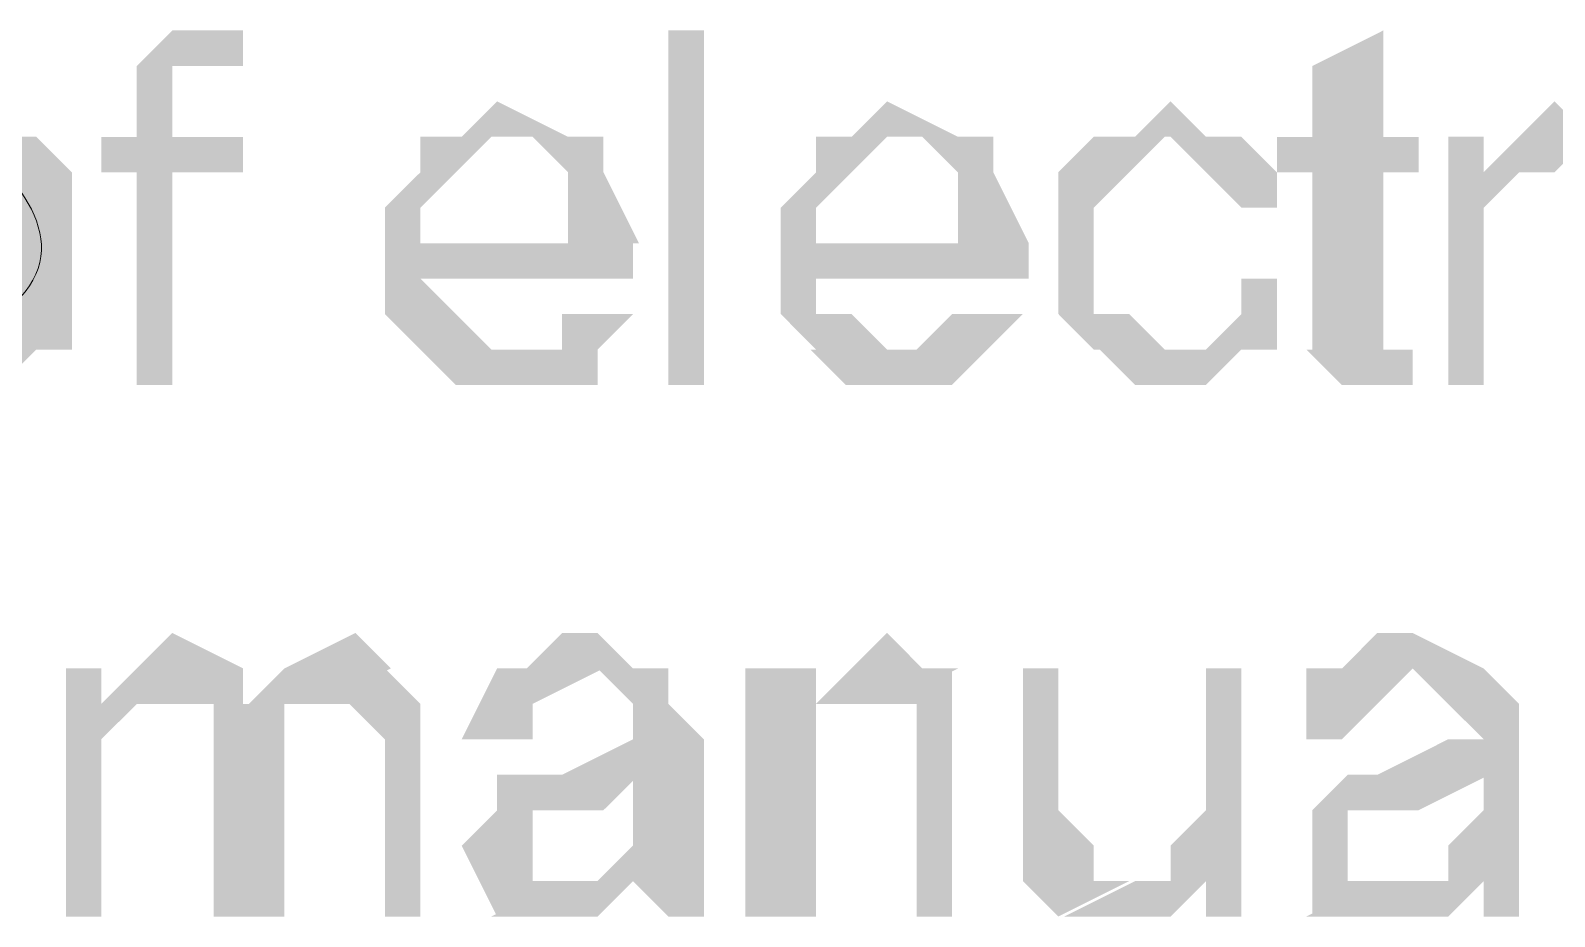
# Model space of a CAD drawing. Header units: millimetres. Extents: x 41 to 1635, y 11 to 1528.
# Drawn here: x 1462.13 to 1480.17, y 1153.39 to 1163.87 of the extents above; entities that cross this region are included whole.
import ezdxf

# ---------------------------------------------------------------- set-up
doc = ezdxf.new("R2010")
doc.units = ezdxf.units.MM
doc.header["$LTSCALE"] = 8
for name, color, linetype in [('1', 7, 'CONTINUOUS'), ('PDF2_Geometry', 7, 'CONTINUOUS'), ('PDF2_Solid Fills', 7, 'CONTINUOUS')]:
    doc.layers.add(name, color=color, linetype=linetype)

# ---------------------------------------------------------------- blocks, each defined once
blk = doc.blocks.new('Sinee')
at = {"layer": 'PDF2_Solid Fills', "transparency": 33554559}
for points in [[(219.307, -364.061), (218.888, -364.061), (218.469, -364.481), (219.727, -364.481), (219.727, -364.061)], [(233.216, -364.061), (232.377, -364.481), (232.377, -365.32), (231.958, -365.32), (231.958, -365.739), (232.377, -365.739), (232.377, -367.836), (233.216, -367.836), (233.216, -365.739), (233.635, -365.739), (233.635, -365.32), (233.216, -365.32)], [(218.469, -364.481), (218.469, -365.32), (218.05, -365.32), (218.05, -365.739), (218.469, -365.739), (218.469, -368.255), (218.888, -368.255), (218.888, -365.739), (219.727, -365.739), (219.727, -365.32), (218.888, -365.32), (218.888, -364.481), (219.308, -364.481)], [(222.732, -364.9), (222.313, -365.319), (221.893, -365.319), (223.151, -365.319), (223.571, -365.739), (223.571, -366.578), (221.893, -366.578), (224.41, -366.578), (223.99, -365.739), (223.99, -365.319), (223.571, -365.319)], [(227.345, -364.9), (226.926, -365.319), (226.506, -365.319), (227.764, -365.319), (228.184, -365.739), (228.184, -366.578), (226.506, -366.578), (229.022, -366.578), (228.603, -365.739), (228.603, -365.319), (228.184, -365.319)], [(230.7, -364.9), (230.281, -365.319), (229.861, -365.319), (230.7, -365.319), (231.538, -366.158), (231.958, -366.158), (231.958, -365.739), (231.538, -365.319), (231.119, -365.319)], [(221.824, -365.319), (221.824, -365.739), (221.404, -366.158), (221.404, -367.416), (221.824, -367.836), (222.662, -367.836), (221.824, -366.997), (224.34, -366.997), (224.34, -366.578), (221.824, -366.578), (221.824, -366.158), (222.662, -365.319)], [(226.506, -365.319), (226.506, -365.739), (226.087, -366.158), (226.087, -367.416), (226.506, -367.836), (227.345, -367.836), (226.926, -367.416), (226.506, -367.416), (226.506, -366.997), (229.022, -366.997), (229.022, -366.578), (226.506, -366.578), (226.506, -366.158), (227.345, -365.319)], [(229.791, -365.319), (229.372, -365.739), (229.372, -367.416), (229.791, -367.836), (230.63, -367.836), (230.211, -367.416), (229.791, -367.416), (229.791, -366.158), (230.63, -365.319)], [(234.404, -365.319), (233.985, -365.319), (233.985, -368.255), (234.404, -368.255), (234.404, -366.158), (234.823, -365.739), (235.243, -365.739), (234.404, -365.739)], [(231.538, -366.997), (231.538, -367.416), (231.119, -367.836), (229.861, -367.836), (230.28, -368.255), (231.119, -368.255), (231.538, -367.836), (231.958, -367.836), (231.958, -366.997)], [(223.501, -367.416), (223.501, -367.836), (221.824, -367.836), (222.243, -368.255), (223.92, -368.255), (223.92, -367.836), (224.34, -367.416)], [(228.114, -367.416), (227.695, -367.836), (226.436, -367.836), (226.856, -368.255), (228.114, -368.255), (228.953, -367.416)], [(221.055, -371.19), (220.216, -371.61), (219.797, -372.029), (219.377, -372.029), (219.377, -374.545), (220.216, -374.545), (220.216, -372.029), (220.635, -372.029), (221.474, -371.61)], [(223.92, -371.19), (223.501, -371.19), (223.082, -371.61), (222.662, -371.61), (223.92, -371.61), (224.34, -372.029), (224.34, -372.448), (223.501, -372.868), (222.662, -372.868), (224.34, -372.868), (224.34, -373.706), (223.92, -374.126), (224.34, -374.126), (224.759, -374.545), (225.178, -374.545), (225.178, -372.448), (224.759, -372.029), (224.759, -371.61), (224.34, -371.61)], [(227.345, -371.19), (226.506, -372.029), (227.345, -372.029), (228.184, -371.61), (227.764, -371.61)], [(233.565, -371.19), (233.146, -371.19), (232.727, -371.61), (232.307, -371.61), (233.565, -371.61), (234.404, -372.448), (233.985, -372.448), (233.146, -372.868), (232.727, -372.868), (234.404, -372.868), (234.404, -373.287), (233.985, -373.706), (233.985, -374.126), (234.404, -374.126), (234.404, -374.545), (234.823, -374.545), (234.823, -372.029), (234.404, -371.61)], [(218.049, -371.61), (217.63, -371.61), (217.63, -374.545), (218.049, -374.545), (218.049, -372.448), (218.469, -372.029), (218.049, -372.029)], [(221.404, -371.61), (220.566, -372.029), (220.985, -372.029), (221.404, -372.448), (221.404, -374.545), (221.824, -374.545), (221.824, -372.029)], [(222.732, -371.61), (222.313, -372.448), (223.151, -372.448), (223.151, -372.029), (223.99, -371.61)], [(226.506, -371.61), (225.668, -371.61), (225.668, -374.545), (226.506, -374.545), (226.506, -372.029)], [(228.114, -371.61), (227.275, -372.029), (227.695, -372.029), (227.695, -374.545), (228.114, -374.545), (228.114, -372.029)], [(229.372, -371.61), (228.952, -371.61), (228.952, -374.126), (229.372, -374.545), (230.21, -374.126), (229.791, -374.126), (229.791, -373.706), (229.372, -373.287)], [(231.538, -371.61), (231.119, -371.61), (231.119, -373.287), (230.7, -373.706), (230.7, -374.126), (231.119, -374.126), (231.119, -374.545), (231.538, -374.545)], [(222.732, -372.868), (222.732, -373.287), (222.313, -373.706), (222.732, -374.545), (223.571, -374.126), (223.151, -374.126), (223.151, -373.287), (223.99, -373.287), (224.41, -372.868)], [(232.797, -372.868), (232.377, -373.287), (232.377, -374.545), (233.216, -374.126), (232.797, -374.126), (232.797, -373.287), (233.635, -373.287), (234.474, -372.868)], [(223.92, -374.126), (223.501, -374.126), (222.662, -374.545), (223.92, -374.545), (224.34, -374.126)], [(230.7, -374.126), (230.281, -374.126), (229.442, -374.545), (230.7, -374.545), (231.119, -374.126)], [(233.985, -374.126), (233.146, -374.126), (232.307, -374.545), (233.985, -374.545), (234.404, -374.126)]]:
    blk.add_hatch(color=256, dxfattribs=at).paths.add_polyline_path(points)
h = blk.add_hatch(color=256, dxfattribs=at)
h.paths.add_polyline_path([(216.442, -364.9), (216.023, -365.319), (215.184, -365.319), (216.442, -365.319)], flags=0)
h.paths.add_polyline_path([(216.861, -367.416), (216.861, -367.836), (215.184, -367.836), (215.603, -368.255), (216.861, -368.255), (217.281, -367.836), (217.7, -367.836), (217.7, -365.739), (217.281, -365.319), (216.861, -365.319)], flags=0)
at = {"layer": 'PDF2_Geometry', "lineweight": 5}
blk.add_open_spline([(216.442, -365.319), (217.162, -365.865), (217.819, -366.731), (216.861, -367.416)], degree=3, dxfattribs=at)
at = {"layer": 'PDF2_Solid Fills', "lineweight": 5, "transparency": 33554559}
for points in [[(224.759, -368.255), (225.178, -368.255), (224.759, -364.061), (225.178, -364.061)], [(235.243, -364.9), (234.404, -365.739), (235.662, -365.319), (235.243, -365.739)], [(233.565, -367.836), (232.307, -367.836), (233.565, -368.255), (232.727, -368.255)], [(218.888, -371.19), (218.049, -372.029), (219.727, -371.61), (218.888, -372.029)], [(219.727, -371.61), (218.888, -372.029), (219.727, -372.029)], [(232.307, -371.61), (232.307, -372.448), (233.565, -371.61), (232.726, -372.448)]]:
    blk.add_solid(points, dxfattribs=at)

msp = doc.modelspace()

# ---------------------------------------------------------------- block references
at = {"layer": '1'}
msp.add_blockref('Sinee', (1244.924, 1527.933), dxfattribs=at)

doc.saveas('drawing.dxf')
